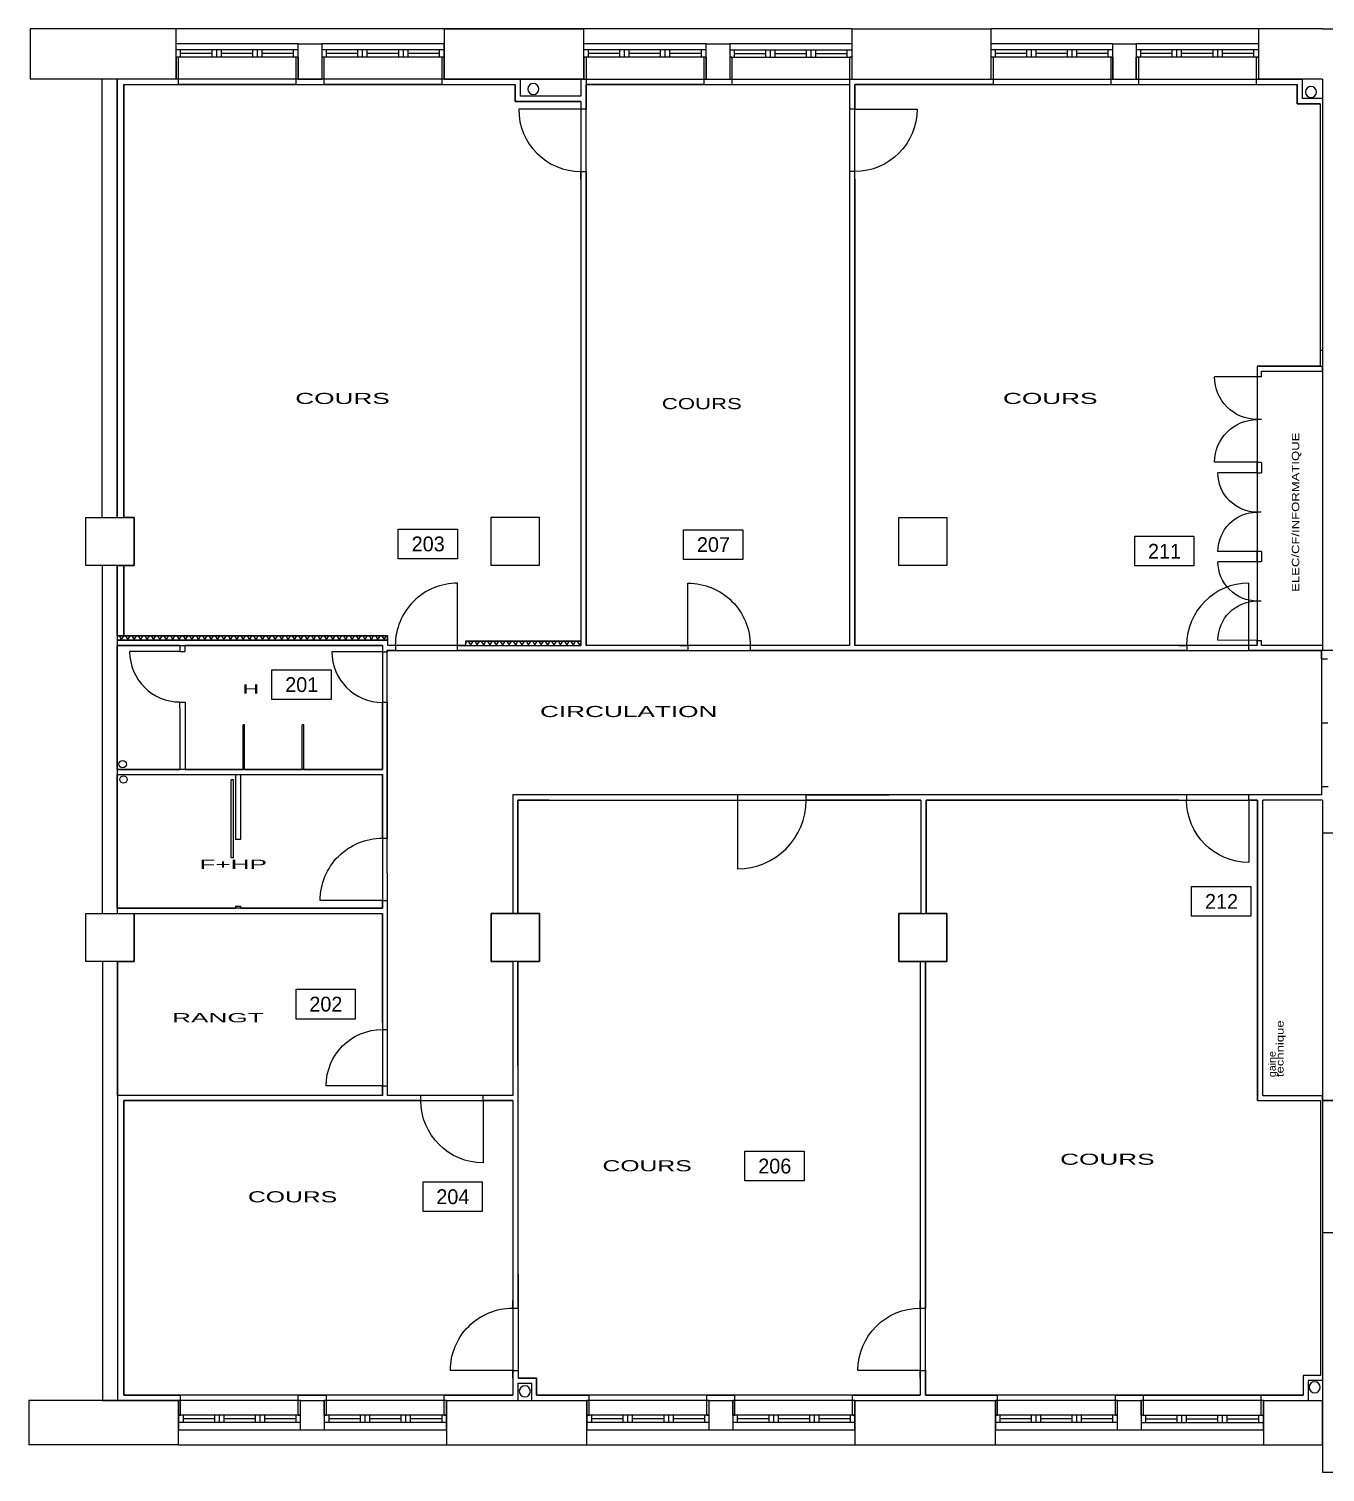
# Model space of a CAD drawing. Extents: x -18.1 to 35.5, y -12.6 to 10.4.
# Drawn here: x -18.14 to -0.62, y -11.55 to 7.95 of the extents above; entities that cross this region are included whole.
import ezdxf

# ---------------------------------------------------------------- set-up
doc = ezdxf.new("R2010")
doc.units = 0
doc.header["$MEASUREMENT"] = 0
doc.linetypes.add('TRAIT_PLEIN', pattern=[0])
for name, color, linetype in [('CLOIS', 2, 'TRAIT_PLEIN'), ('MURS', 7, 'TRAIT_PLEIN'), ('PORTE', 3, 'TRAIT_PLEIN'), ('SPACES', 140, 'TRAIT_PLEIN'), ('TEXTES', 6, 'TRAIT_PLEIN'), ('VITRE', 1, 'TRAIT_PLEIN')]:
    doc.layers.add(name, color=color, linetype=linetype)
doc.styles.get("Standard").update_dxf_attribs({"font": 'dxftool'})

msp = doc.modelspace()

# ---------------------------------------------------------------- linework, layer by layer
at = {"layer": 'CLOIS'}
for p, q in [((-16.122, 7.568), (-16.15, 7.568)), ((-16.15, 7.568), (-16.15, 7.27)), ((-16.122, 7.568), (-16.122, 7.198)), ((-14.502, 7.568), (-14.532, 7.568)), ((-14.532, 7.568), (-14.532, 7.198)), ((-14.502, 7.568), (-14.502, 7.27)), ((-14.15, 7.568), (-14.18, 7.568)), ((-14.18, 7.568), (-14.18, 7.27)), ((-14.15, 7.198), (-14.15, 7.568)), ((-12.53, 7.568), (-12.56, 7.568)), ((-12.56, 7.568), (-12.56, 7.198)), ((-12.53, 7.568), (-12.53, 7.27)), ((-10.61, 7.568), (-10.64, 7.568)), ((-10.64, 7.568), (-10.64, 7.27)), ((-10.61, 7.568), (-10.61, 7.269)), ((-8.99, 7.568), (-9.02, 7.568)), ((-9.02, 7.568), (-9.02, 7.198)), ((-8.99, 7.568), (-8.99, 7.27)), ((-8.639, 7.568), (-8.669, 7.568)), ((-8.669, 7.568), (-8.669, 7.27)), ((-8.639, 7.568), (-8.639, 7.198)), ((-7.019, 7.568), (-7.049, 7.568)), ((-7.049, 7.568), (-7.049, 7.268)), ((-7.019, 7.568), (-7.019, 7.27)), ((-5.112, 7.568), (-5.139, 7.568)), ((-5.139, 7.27), (-5.139, 7.568)), ((-5.112, 7.568), (-5.112, 7.198)), ((-3.522, 7.568), (-3.522, 7.198)), ((-3.522, 7.568), (-3.492, 7.568)), ((-3.492, 7.568), (-3.492, 7.27)), ((-3.146, 7.568), (-3.176, 7.568)), ((-3.176, 7.27), (-3.176, 7.568)), ((-3.176, 7.568), (-3.146, 7.568)), ((-3.146, 7.568), (-3.146, 7.198)), ((-1.556, 7.568), (-1.556, 7.198)), ((-1.556, 7.568), (-1.526, 7.568)), ((-1.526, 7.568), (-1.526, 7.27)), ((-16.949, 7.27), (-16.949, 1.35)), ((-16.15, 7.27), (-16.949, 7.27)), ((-14.502, 7.27), (-14.18, 7.27)), ((-12.53, 7.27), (-11.499, 7.27)), ((-11.499, 7.039), (-11.499, 7.27)), ((-10.68, 7.27), (-10.68, 7.039)), ((-10.68, 7.27), (-10.64, 7.27)), ((-10.61, 7.269), (-10.61, 6.969)), ((-8.99, 7.27), (-8.669, 7.27)), ((-7.049, 7.268), (-7.049, 6.864)), ((-7.019, 7.27), (-5.139, 7.27)), ((-3.492, 7.27), (-3.176, 7.27)), ((-1.526, 7.27), (-0.932, 7.27)), ((-0.932, 7.009), (-0.932, 7.27)), ((-16.859, 7.198), (-16.859, 1.35)), ((-16.859, 7.198), (-16.122, 7.198)), ((-14.532, 7.198), (-16.122, 7.198)), ((-14.532, 7.198), (-14.15, 7.198)), ((-12.56, 7.198), (-14.15, 7.198)), ((-12.56, 7.198), (-11.569, 7.198)), ((-11.569, 6.969), (-11.569, 7.198)), ((-10.68, 7.039), (-11.499, 7.039)), ((-9.02, 7.198), (-10.61, 7.198)), ((-9.02, 7.198), (-8.639, 7.198)), ((-8.639, 7.198), (-7.049, 7.198)), ((-5.112, 7.198), (-6.979, 7.198)), ((-6.979, 7.198), (-6.979, 6.969)), ((-5.112, 7.198), (-3.522, 7.198)), ((-3.522, 7.198), (-3.146, 7.198)), ((-3.146, 7.198), (-1.556, 7.198)), ((-1.556, 7.198), (-1.002, 7.198)), ((-1.002, 6.939), (-1.002, 7.198)), ((-10.68, 6.969), (-11.569, 6.969)), ((-10.68, 6.969), (-10.68, 6.969)), ((-10.68, 6.969), (-10.68, 6.864)), ((-10.61, 6.864), (-10.68, 6.864)), ((-10.61, 6.969), (-10.61, 6.864)), ((-6.979, 6.864), (-7.049, 6.864)), ((-6.979, 6.969), (-6.979, 6.864)), ((-0.69, 6.939), (-1.002, 6.939)), ((-0.659, 7.009), (-0.932, 7.009)), ((-0.69, 6.939), (-0.69, 3.609)), ((-0.659, 7.009), (-0.659, 3.609)), ((-10.68, 5.919), (-10.68, 6.024)), ((-10.68, 6.024), (-10.61, 6.024)), ((-10.68, 5.919), (-10.68, -0.383)), ((-10.61, 6.024), (-10.61, 3.373)), ((-7.049, 6.024), (-7.049, 3.373)), ((-6.979, 6.024), (-7.049, 6.024)), ((-6.979, 5.919), (-6.979, 6.024)), ((-6.979, 5.919), (-6.979, -0.38)), ((-0.69, 3.609), (-0.659, 3.609)), ((-10.61, 3.373), (-10.61, -0.38)), ((-7.049, 3.373), (-7.049, -0.38)), ((-1.543, 3.393), (-1.543, 3.249)), ((-1.543, 3.393), (-0.659, 3.393)), ((-1.484, 3.324), (-0.659, 3.324)), ((-1.484, 3.249), (-1.484, 3.324)), ((-0.659, 3.324), (-0.659, 3.393)), ((-1.484, 3.249), (-1.544, 3.249)), ((-1.484, 2.093), (-1.544, 2.093)), ((-1.544, 1.952), (-1.544, 2.093)), ((-1.544, 2.018), (-1.544, 2.092)), ((-1.544, 1.952), (-1.484, 1.952)), ((-1.484, 2.093), (-1.484, 1.952)), ((-16.949, 1.35), (-16.859, 1.35)), ((-1.544, 0.819), (-1.544, 0.887)), ((-1.544, 0.752), (-1.544, 0.887)), ((-1.484, 0.887), (-1.544, 0.887)), ((-1.484, 0.887), (-1.484, 0.752)), ((-16.949, -0.25), (-16.949, 0.7)), ((-16.949, 0.7), (-16.859, 0.7)), ((-16.859, 0.7), (-16.859, -0.25)), ((-1.544, 0.752), (-1.484, 0.752)), ((-16.949, -0.25), (-16.949, -0.31)), ((-16.949, -0.25), (-13.292, -0.25)), ((-16.949, -0.25), (-16.949, -0.31)), ((-16.949, -0.25), (-13.292, -0.25)), ((-16.859, -0.25), (-16.949, -0.25)), ((-16.949, -0.31), (-13.292, -0.31)), ((-16.949, -0.31), (-13.292, -0.31)), ((-16.948, -0.31), (-16.948, -0.38)), ((-13.29, -0.31), (-16.948, -0.31)), ((-16.098, -0.38), (-16.948, -0.38)), ((-16.882, -0.31), (-16.916, -0.25)), ((-16.882, -0.31), (-16.916, -0.25)), ((-16.893, -0.31), (-16.859, -0.25)), ((-16.893, -0.31), (-16.859, -0.25)), ((-16.795, -0.31), (-16.83, -0.25)), ((-16.795, -0.31), (-16.83, -0.25)), ((-16.807, -0.31), (-16.772, -0.25)), ((-16.807, -0.31), (-16.772, -0.25)), ((-16.709, -0.31), (-16.743, -0.25)), ((-16.709, -0.31), (-16.743, -0.25)), ((-16.72, -0.31), (-16.685, -0.25)), ((-16.72, -0.31), (-16.685, -0.25)), ((-16.622, -0.31), (-16.657, -0.25)), ((-16.622, -0.31), (-16.657, -0.25)), ((-16.633, -0.31), (-16.599, -0.25)), ((-16.633, -0.31), (-16.599, -0.25)), ((-16.535, -0.31), (-16.57, -0.25)), ((-16.535, -0.31), (-16.57, -0.25)), ((-16.547, -0.31), (-16.512, -0.25)), ((-16.547, -0.31), (-16.512, -0.25)), ((-16.449, -0.31), (-16.483, -0.25)), ((-16.449, -0.31), (-16.483, -0.25)), ((-16.46, -0.31), (-16.426, -0.25)), ((-16.46, -0.31), (-16.426, -0.25)), ((-16.362, -0.31), (-16.397, -0.25)), ((-16.362, -0.31), (-16.397, -0.25)), ((-16.374, -0.31), (-16.339, -0.25)), ((-16.374, -0.31), (-16.339, -0.25)), ((-16.276, -0.31), (-16.31, -0.25)), ((-16.276, -0.31), (-16.31, -0.25)), ((-16.287, -0.31), (-16.252, -0.25)), ((-16.287, -0.31), (-16.252, -0.25)), ((-16.189, -0.31), (-16.224, -0.25)), ((-16.189, -0.31), (-16.224, -0.25)), ((-16.2, -0.31), (-16.166, -0.25)), ((-16.2, -0.31), (-16.166, -0.25)), ((-16.102, -0.31), (-16.137, -0.25)), ((-16.102, -0.31), (-16.137, -0.25)), ((-16.114, -0.31), (-16.079, -0.25)), ((-16.114, -0.31), (-16.079, -0.25)), ((-16.098, -0.38), (-16.098, -0.38)), ((-16.098, -0.38), (-16.098, -0.464)), ((-16.016, -0.31), (-16.05, -0.25)), ((-16.016, -0.31), (-16.05, -0.25)), ((-13.362, -0.38), (-16.033, -0.38)), ((-16.033, -0.38), (-16.033, -0.464)), ((-16.028, -0.38), (-16.028, -0.38)), ((-16.027, -0.31), (-15.993, -0.25)), ((-16.027, -0.31), (-15.993, -0.25)), ((-15.929, -0.31), (-15.964, -0.25)), ((-15.929, -0.31), (-15.964, -0.25)), ((-15.941, -0.31), (-15.906, -0.25)), ((-15.941, -0.31), (-15.906, -0.25)), ((-15.843, -0.31), (-15.877, -0.25)), ((-15.843, -0.31), (-15.877, -0.25)), ((-15.854, -0.31), (-15.819, -0.25)), ((-15.854, -0.31), (-15.819, -0.25)), ((-15.756, -0.31), (-15.791, -0.25)), ((-15.756, -0.31), (-15.791, -0.25)), ((-15.767, -0.31), (-15.733, -0.25)), ((-15.767, -0.31), (-15.733, -0.25)), ((-15.669, -0.31), (-15.704, -0.25)), ((-15.669, -0.31), (-15.704, -0.25)), ((-15.681, -0.31), (-15.646, -0.25)), ((-15.681, -0.31), (-15.646, -0.25)), ((-15.583, -0.31), (-15.617, -0.25)), ((-15.583, -0.31), (-15.617, -0.25)), ((-15.594, -0.31), (-15.56, -0.25)), ((-15.594, -0.31), (-15.56, -0.25)), ((-15.496, -0.31), (-15.531, -0.25)), ((-15.496, -0.31), (-15.531, -0.25)), ((-15.508, -0.31), (-15.473, -0.25)), ((-15.508, -0.31), (-15.473, -0.25)), ((-15.41, -0.31), (-15.444, -0.25)), ((-15.41, -0.31), (-15.444, -0.25)), ((-15.421, -0.31), (-15.386, -0.25)), ((-15.421, -0.31), (-15.386, -0.25)), ((-15.323, -0.31), (-15.358, -0.25)), ((-15.323, -0.31), (-15.358, -0.25)), ((-15.334, -0.31), (-15.3, -0.25)), ((-15.334, -0.31), (-15.3, -0.25)), ((-15.236, -0.31), (-15.271, -0.25)), ((-15.236, -0.31), (-15.271, -0.25)), ((-15.248, -0.31), (-15.213, -0.25)), ((-15.248, -0.31), (-15.213, -0.25)), ((-15.15, -0.31), (-15.184, -0.25)), ((-15.15, -0.31), (-15.184, -0.25)), ((-15.161, -0.31), (-15.127, -0.25)), ((-15.161, -0.31), (-15.127, -0.25)), ((-15.063, -0.31), (-15.098, -0.25)), ((-15.063, -0.31), (-15.098, -0.25)), ((-15.075, -0.31), (-15.04, -0.25)), ((-15.075, -0.31), (-15.04, -0.25)), ((-14.976, -0.31), (-15.011, -0.25)), ((-14.976, -0.31), (-15.011, -0.25)), ((-14.988, -0.31), (-14.953, -0.25)), ((-14.988, -0.31), (-14.953, -0.25)), ((-14.89, -0.31), (-14.925, -0.25)), ((-14.89, -0.31), (-14.925, -0.25)), ((-14.901, -0.31), (-14.867, -0.25)), ((-14.901, -0.31), (-14.867, -0.25)), ((-14.803, -0.31), (-14.838, -0.25)), ((-14.803, -0.31), (-14.838, -0.25)), ((-14.815, -0.31), (-14.78, -0.25)), ((-14.815, -0.31), (-14.78, -0.25)), ((-14.717, -0.31), (-14.751, -0.25)), ((-14.717, -0.31), (-14.751, -0.25)), ((-14.728, -0.31), (-14.694, -0.25)), ((-14.728, -0.31), (-14.694, -0.25)), ((-14.63, -0.31), (-14.665, -0.25)), ((-14.63, -0.31), (-14.665, -0.25)), ((-14.642, -0.31), (-14.607, -0.25)), ((-14.642, -0.31), (-14.607, -0.25)), ((-14.543, -0.31), (-14.578, -0.25)), ((-14.543, -0.31), (-14.578, -0.25)), ((-14.555, -0.31), (-14.52, -0.25)), ((-14.555, -0.31), (-14.52, -0.25)), ((-14.457, -0.31), (-14.492, -0.25)), ((-14.457, -0.31), (-14.492, -0.25)), ((-14.468, -0.31), (-14.434, -0.25)), ((-14.37, -0.31), (-14.405, -0.25)), ((-14.37, -0.31), (-14.405, -0.25)), ((-14.382, -0.31), (-14.347, -0.25)), ((-14.284, -0.31), (-14.318, -0.25)), ((-14.284, -0.31), (-14.318, -0.25)), ((-14.295, -0.31), (-14.261, -0.25)), ((-14.197, -0.31), (-14.232, -0.25)), ((-14.197, -0.31), (-14.232, -0.25)), ((-14.209, -0.31), (-14.174, -0.25)), ((-14.11, -0.31), (-14.145, -0.25)), ((-14.11, -0.31), (-14.145, -0.25)), ((-14.122, -0.31), (-14.087, -0.25)), ((-14.024, -0.31), (-14.059, -0.25)), ((-14.024, -0.31), (-14.059, -0.25)), ((-14.035, -0.31), (-14.001, -0.25)), ((-13.937, -0.31), (-13.972, -0.25)), ((-13.937, -0.31), (-13.972, -0.25)), ((-13.949, -0.31), (-13.914, -0.25)), ((-13.851, -0.31), (-13.885, -0.25)), ((-13.851, -0.31), (-13.885, -0.25)), ((-13.862, -0.31), (-13.828, -0.25)), ((-13.764, -0.31), (-13.799, -0.25)), ((-13.764, -0.31), (-13.799, -0.25)), ((-13.776, -0.31), (-13.741, -0.25)), ((-13.677, -0.31), (-13.712, -0.25)), ((-13.677, -0.31), (-13.712, -0.25)), ((-13.689, -0.31), (-13.654, -0.25)), ((-13.591, -0.31), (-13.625, -0.25)), ((-13.591, -0.31), (-13.625, -0.25)), ((-13.602, -0.31), (-13.568, -0.25)), ((-13.504, -0.31), (-13.539, -0.25)), ((-13.504, -0.31), (-13.539, -0.25)), ((-13.516, -0.31), (-13.481, -0.25)), ((-13.418, -0.31), (-13.452, -0.25)), ((-13.418, -0.31), (-13.452, -0.25)), ((-13.429, -0.31), (-13.395, -0.25)), ((-13.331, -0.31), (-13.366, -0.25)), ((-13.331, -0.31), (-13.366, -0.25)), ((-13.362, -0.38), (-13.362, -0.38)), ((-13.362, -0.38), (-13.362, -0.465)), ((-13.343, -0.31), (-13.308, -0.25)), ((-13.292, -0.31), (-13.292, -0.25)), ((-13.292, -0.31), (-13.292, -0.25)), ((-13.29, -0.383), (-13.29, -0.31)), ((-13.187, -0.383), (-13.29, -0.383)), ((-13.187, -0.383), (-13.187, -0.45)), ((-12.347, -0.383), (-10.68, -0.383)), ((-12.347, -0.45), (-12.347, -0.383)), ((-12.242, -0.354), (-12.224, -0.323)), ((-12.242, -0.323), (-12.242, -0.383)), ((-12.242, -0.323), (-10.68, -0.323)), ((-12.163, -0.383), (-12.198, -0.323)), ((-12.172, -0.383), (-12.138, -0.323)), ((-12.076, -0.383), (-12.111, -0.323)), ((-12.086, -0.383), (-12.051, -0.323)), ((-11.99, -0.383), (-12.025, -0.323)), ((-11.999, -0.383), (-11.964, -0.323)), ((-11.903, -0.383), (-11.938, -0.323)), ((-11.912, -0.383), (-11.878, -0.323)), ((-11.817, -0.383), (-11.851, -0.323)), ((-11.826, -0.383), (-11.791, -0.323)), ((-11.73, -0.383), (-11.765, -0.323)), ((-11.739, -0.383), (-11.705, -0.323)), ((-11.643, -0.383), (-11.678, -0.323)), ((-11.653, -0.383), (-11.618, -0.323)), ((-11.557, -0.383), (-11.592, -0.323)), ((-11.566, -0.383), (-11.531, -0.323)), ((-11.47, -0.383), (-11.505, -0.323)), ((-11.479, -0.383), (-11.445, -0.323)), ((-11.384, -0.383), (-11.418, -0.323)), ((-11.393, -0.383), (-11.358, -0.323)), ((-11.297, -0.383), (-11.332, -0.323)), ((-11.306, -0.383), (-11.272, -0.323)), ((-11.21, -0.383), (-11.245, -0.323)), ((-11.22, -0.383), (-11.185, -0.323)), ((-11.124, -0.383), (-11.158, -0.323)), ((-11.133, -0.383), (-11.098, -0.323)), ((-11.037, -0.383), (-11.072, -0.323)), ((-11.046, -0.383), (-11.012, -0.323)), ((-10.951, -0.383), (-10.985, -0.323)), ((-10.96, -0.383), (-10.925, -0.323)), ((-10.864, -0.383), (-10.899, -0.323)), ((-10.873, -0.383), (-10.839, -0.323)), ((-10.777, -0.383), (-10.812, -0.323)), ((-10.787, -0.383), (-10.752, -0.323)), ((-10.691, -0.383), (-10.725, -0.323)), ((-10.7, -0.383), (-10.683, -0.354)), ((-9.339, -0.38), (-10.61, -0.38)), ((-9.339, -0.38), (-9.234, -0.38)), ((-9.234, -0.38), (-9.234, -0.45)), ((-8.289, -0.38), (-8.394, -0.38)), ((-8.394, -0.38), (-8.394, -0.45)), ((-7.049, -0.38), (-8.289, -0.38)), ((-2.6, -0.38), (-6.979, -0.38)), ((-2.6, -0.38), (-2.495, -0.38)), ((-2.495, -0.38), (-2.495, -0.45)), ((-1.655, -0.45), (-1.655, -0.38)), ((-1.55, -0.38), (-1.655, -0.38)), ((-1.544, -0.38), (-1.55, -0.38)), ((-1.544, -0.38), (-1.544, -0.313)), ((-1.544, -0.313), (-1.484, -0.313)), ((-1.484, -0.38), (-1.484, -0.313)), ((-0.659, -0.38), (-1.484, -0.38)), ((-0.659, -0.38), (-0.659, -0.45)), ((-16.098, -0.464), (-16.033, -0.464)), ((-13.362, -0.465), (-13.297, -0.465)), ((-13.187, -0.45), (-13.297, -0.45)), ((-13.297, -0.45), (-13.297, -0.465)), ((-13.292, -0.45), (-13.292, -0.45)), ((-9.234, -0.45), (-12.347, -0.45)), ((-2.495, -0.45), (-8.394, -0.45)), ((-0.659, -0.45), (-1.655, -0.45)), ((-0.675, -0.56), (-0.675, -0.45)), ((-0.675, -0.56), (-0.59, -0.56)), ((-0.659, -0.45), (-0.659, -0.45)), ((-0.59, -0.45), (-0.659, -0.45)), ((-16.098, -1.23), (-16.098, -1.145)), ((-16.098, -1.145), (-16.028, -1.145)), ((-16.028, -1.145), (-16.028, -2.055)), ((-13.362, -2.055), (-13.362, -1.149)), ((-13.362, -1.149), (-13.292, -1.149)), ((-13.292, -2.986), (-13.292, -1.149)), ((-16.098, -1.23), (-16.098, -2.055)), ((-15.225, -1.452), (-15.245, -1.452)), ((-15.245, -2.055), (-15.245, -1.452)), ((-15.225, -2.055), (-15.225, -1.452)), ((-14.425, -1.452), (-14.445, -1.452)), ((-14.445, -2.055), (-14.445, -1.452)), ((-14.425, -2.055), (-14.425, -1.452)), ((-16.949, -2.055), (-16.949, -2.125)), ((-16.949, -2.055), (-16.098, -2.055)), ((-16.949, -2.125), (-15.349, -2.125)), ((-16.028, -2.055), (-15.245, -2.055)), ((-15.349, -2.125), (-15.349, -3.001)), ((-15.279, -2.125), (-15.279, -3.001)), ((-15.279, -2.125), (-13.362, -2.125)), ((-15.225, -2.055), (-14.445, -2.055)), ((-14.425, -2.055), (-13.362, -2.055)), ((-13.362, -2.986), (-13.362, -2.125)), ((-0.67, -2.4), (-0.67, -2.292)), ((-0.585, -2.292), (-0.67, -2.292)), ((-11.532, -2.401), (-11.602, -2.401)), ((-11.602, -2.401), (-11.602, -4.002)), ((-11.532, -2.4), (-11.532, -2.401)), ((-11.114, -2.4), (-11.532, -2.4)), ((-11.114, -2.47), (-11.532, -2.47)), ((-11.532, -2.47), (-11.532, -4.002)), ((-8.566, -2.4), (-11.114, -2.4)), ((-11.114, -2.47), (-8.566, -2.47)), ((-8.566, -2.4), (-8.566, -2.47)), ((-7.636, -2.47), (-7.636, -2.4)), ((-7.636, -2.4), (-6.514, -2.4)), ((-6.086, -2.47), (-7.636, -2.47)), ((-2.495, -2.4), (-6.514, -2.4)), ((-6.086, -2.47), (-6.086, -4.002)), ((-2.6, -2.47), (-6.016, -2.47)), ((-6.016, -2.47), (-6.016, -4.002)), ((-2.6, -2.47), (-2.495, -2.47)), ((-2.495, -2.47), (-2.495, -2.4)), ((-0.67, -2.4), (-1.655, -2.4)), ((-1.655, -2.47), (-1.655, -2.4)), ((-1.55, -2.47), (-1.655, -2.47)), ((-1.537, -2.47), (-1.55, -2.47)), ((-1.537, -6.53), (-1.537, -2.47)), ((-0.659, -2.47), (-1.467, -2.47)), ((-1.467, -6.46), (-1.467, -2.47)), ((-0.659, -2.47), (-0.659, -2.91)), ((-0.659, -2.91), (-0.589, -2.91)), ((-15.279, -3.001), (-15.349, -3.001)), ((-13.362, -2.986), (-13.292, -2.986)), ((-13.362, -3.931), (-13.362, -3.826)), ((-13.362, -3.826), (-13.292, -3.826)), ((-13.292, -3.931), (-13.292, -3.826)), ((-16.948, -3.931), (-16.948, -4.001)), ((-16.948, -3.931), (-15.349, -3.931)), ((-16.948, -4.001), (-13.362, -4.001)), ((-15.349, -3.901), (-15.349, -3.931)), ((-15.349, -3.901), (-15.279, -3.901)), ((-15.279, -3.901), (-15.279, -3.931)), ((-15.279, -3.931), (-13.362, -3.931)), ((-13.362, -3.931), (-13.362, -3.931)), ((-13.362, -5.475), (-13.362, -4.001)), ((-13.292, -5.57), (-13.292, -3.931)), ((-11.532, -4.002), (-11.602, -4.002)), ((-6.086, -4.002), (-6.016, -4.002)), ((-11.602, -4.652), (-11.602, -6.46)), ((-11.532, -4.652), (-11.602, -4.652)), ((-11.532, -4.652), (-11.532, -6.53)), ((-6.095, -4.652), (-6.095, -6.53)), ((-6.095, -4.652), (-6.025, -4.652)), ((-6.025, -4.652), (-6.025, -9.335)), ((-13.362, -5.475), (-13.362, -5.57)), ((-13.362, -5.57), (-13.292, -5.57)), ((-13.362, -6.33), (-13.292, -6.33)), ((-13.362, -6.46), (-13.362, -6.33)), ((-13.292, -6.46), (-13.292, -6.33)), ((-16.944, -6.46), (-16.944, -6.53)), ((-13.362, -6.46), (-16.944, -6.46)), ((-16.944, -6.53), (-16.944, -10.58)), ((-16.859, -6.53), (-16.859, -10.51)), ((-12.947, -6.53), (-16.859, -6.53)), ((-12.842, -6.46), (-13.292, -6.46)), ((-12.843, -6.53), (-12.947, -6.53)), ((-12.842, -6.53), (-12.842, -6.46)), ((-11.602, -6.46), (-12.002, -6.46)), ((-12.002, -6.53), (-12.002, -6.46)), ((-11.897, -6.53), (-12.002, -6.53)), ((-11.602, -6.53), (-11.897, -6.53)), ((-11.602, -6.53), (-11.602, -9.23)), ((-11.532, -6.53), (-11.532, -9.335)), ((-6.095, -6.53), (-6.095, -9.23)), ((-1.537, -6.53), (-0.689, -6.53)), ((-1.467, -6.46), (-0.659, -6.46)), ((-0.689, -6.53), (-0.689, -10.243)), ((-0.659, -6.53), (-0.66, -10.313)), ((-0.659, -6.53), (-0.659, -6.46)), ((-0.659, -6.53), (-0.659, -6.53)), ((-11.602, -9.334), (-11.602, -9.23)), ((-11.602, -9.335), (-11.532, -9.335)), ((-6.095, -9.334), (-6.095, -9.23)), ((-6.095, -9.335), (-6.025, -9.335)), ((-11.602, -10.28), (-11.602, -10.175)), ((-11.602, -10.175), (-11.522, -10.175)), ((-11.602, -10.28), (-11.602, -10.51)), ((-11.522, -10.279), (-11.522, -10.175)), ((-11.522, -10.279), (-11.279, -10.279)), ((-11.279, -10.279), (-11.279, -10.51)), ((-6.095, -10.175), (-6.025, -10.175)), ((-6.095, -10.28), (-6.095, -10.175)), ((-6.095, -10.28), (-6.095, -10.51)), ((-6.025, -10.175), (-6.025, -10.51)), ((-0.689, -10.243), (-0.922, -10.243)), ((-0.922, -10.243), (-0.922, -10.51)), ((-0.66, -10.313), (-0.852, -10.313)), ((-0.852, -10.313), (-0.852, -10.58)), ((-16.859, -10.51), (-16.089, -10.51)), ((-16.089, -10.78), (-16.089, -10.51)), ((-14.499, -10.51), (-16.089, -10.51)), ((-14.499, -10.78), (-14.499, -10.51)), ((-14.499, -10.51), (-14.119, -10.51)), ((-14.119, -10.78), (-14.119, -10.51)), ((-12.529, -10.51), (-14.119, -10.51)), ((-12.529, -10.51), (-11.602, -10.51)), ((-12.529, -10.78), (-12.529, -10.51)), ((-11.532, -10.349), (-11.532, -10.58)), ((-11.532, -10.349), (-11.349, -10.349)), ((-11.349, -10.349), (-11.349, -10.58)), ((-11.279, -10.51), (-10.569, -10.51)), ((-10.569, -10.78), (-10.569, -10.51)), ((-8.979, -10.51), (-10.569, -10.51)), ((-8.979, -10.78), (-8.979, -10.51)), ((-8.979, -10.51), (-8.599, -10.51)), ((-8.599, -10.78), (-8.599, -10.51)), ((-7.009, -10.51), (-8.599, -10.51)), ((-7.009, -10.51), (-6.095, -10.51)), ((-7.009, -10.78), (-7.009, -10.51)), ((-6.025, -10.51), (-5.05, -10.51)), ((-5.05, -10.78), (-5.05, -10.51)), ((-3.459, -10.51), (-5.05, -10.51)), ((-3.459, -10.51), (-3.08, -10.51)), ((-3.459, -10.78), (-3.459, -10.51)), ((-3.08, -10.78), (-3.08, -10.51)), ((-3.08, -10.51), (-1.489, -10.51)), ((-1.489, -10.51), (-0.922, -10.51)), ((-1.489, -10.78), (-1.489, -10.51)), ((-16.944, -10.58), (-16.119, -10.58)), ((-16.119, -10.78), (-16.119, -10.58)), ((-14.469, -10.78), (-14.469, -10.58)), ((-14.469, -10.58), (-14.149, -10.58)), ((-14.149, -10.78), (-14.149, -10.58)), ((-12.499, -10.58), (-11.532, -10.58)), ((-12.499, -10.78), (-12.499, -10.58)), ((-11.349, -10.58), (-11.279, -10.58)), ((-11.279, -10.58), (-10.599, -10.58)), ((-10.599, -10.78), (-10.599, -10.58)), ((-8.949, -10.78), (-8.949, -10.58)), ((-8.949, -10.58), (-8.629, -10.58)), ((-8.629, -10.78), (-8.629, -10.58)), ((-6.979, -10.58), (-6.095, -10.58)), ((-6.979, -10.78), (-6.979, -10.58)), ((-6.095, -10.58), (-6.025, -10.58)), ((-6.023, -10.58), (-5.08, -10.58)), ((-5.08, -10.78), (-5.08, -10.58)), ((-3.429, -10.58), (-3.11, -10.58)), ((-3.429, -10.78), (-3.429, -10.58)), ((-3.11, -10.78), (-3.11, -10.58)), ((-1.459, -10.58), (-0.852, -10.58)), ((-1.459, -10.78), (-1.459, -10.58)), ((-16.119, -10.78), (-16.089, -10.78)), ((-14.499, -10.78), (-14.469, -10.78)), ((-14.149, -10.78), (-14.119, -10.78)), ((-12.529, -10.78), (-12.499, -10.78)), ((-10.599, -10.78), (-10.569, -10.78)), ((-8.979, -10.78), (-8.949, -10.78)), ((-8.629, -10.78), (-8.599, -10.78)), ((-7.009, -10.78), (-6.979, -10.78)), ((-5.08, -10.78), (-5.05, -10.78)), ((-3.459, -10.78), (-3.429, -10.78)), ((-3.11, -10.78), (-3.08, -10.78)), ((-1.489, -10.78), (-1.459, -10.78))]:
    msp.add_line(p, q, dxfattribs=at)
at = {"layer": 'MURS'}
for p, q in [((-18.121, 7.95), (-18.121, 7.27)), ((-16.15, 7.95), (-18.121, 7.95)), ((-16.15, 7.27), (-16.15, 7.95)), ((-12.53, 7.95), (-16.15, 7.95)), ((-12.53, 7.95), (-12.53, 7.27)), ((-10.64, 7.95), (-12.53, 7.95)), ((-12.53, 7.95), (-12.53, 7.95)), ((-12.53, 7.95), (-10.64, 7.95)), ((-10.64, 7.27), (-10.64, 7.95)), ((-7.019, 7.95), (-10.64, 7.95)), ((-7.019, 7.95), (-7.019, 7.27)), ((-7.019, 7.95), (-5.139, 7.95)), ((-5.139, 7.27), (-5.139, 7.95)), ((-1.526, 7.95), (-5.139, 7.95)), ((-1.526, 7.95), (-1.526, 7.27)), ((-0.659, 7.95), (-1.526, 7.95)), ((-0.659, 7.95), (-0.659, 7.95)), ((-0.659, 7.95), (1.501, 7.95)), ((-14.502, 7.748), (-16.15, 7.748)), ((-14.502, 7.748), (-14.18, 7.748)), ((-14.502, 7.27), (-14.502, 7.748)), ((-14.18, 7.748), (-14.18, 7.27)), ((-12.53, 7.748), (-14.18, 7.748)), ((-12.53, 7.748), (-12.53, 7.748)), ((-12.53, 7.27), (-12.53, 7.748)), ((-8.99, 7.748), (-10.64, 7.748)), ((-8.99, 7.748), (-8.669, 7.748)), ((-8.99, 7.27), (-8.99, 7.748)), ((-8.669, 7.748), (-8.669, 7.27)), ((-7.019, 7.748), (-8.669, 7.748)), ((-3.492, 7.748), (-5.139, 7.748)), ((-3.492, 7.748), (-3.176, 7.748)), ((-3.492, 7.27), (-3.492, 7.748)), ((-3.176, 7.748), (-3.176, 7.27)), ((-1.526, 7.748), (-3.176, 7.748)), ((-12.53, 7.27), (-18.121, 7.27)), ((-17.149, 1.35), (-17.149, 7.27)), ((-16.949, 1.35), (-16.949, 7.27)), ((-10.64, 7.27), (-12.53, 7.27)), ((-12.53, 7.27), (-7.019, 7.27)), ((-7.019, 7.27), (-1.526, 7.27)), ((-0.659, 7.27), (-1.526, 7.27)), ((-0.659, 7.27), (-0.659, -0.45)), ((-17.369, 0.7), (-17.369, 1.35)), ((-17.369, 1.35), (-16.719, 1.35)), ((-16.719, 1.35), (-16.719, 0.7)), ((-11.894, 0.701), (-11.894, 1.351)), ((-11.894, 1.351), (-11.244, 1.351)), ((-11.244, 1.351), (-11.244, 0.701)), ((-6.384, 0.7), (-6.384, 1.35)), ((-6.384, 1.35), (-5.734, 1.35)), ((-5.734, 1.35), (-5.734, 0.7)), ((-16.719, 0.7), (-17.369, 0.7)), ((-16.949, 0.7), (-17.149, 0.7)), ((-17.149, 0.7), (-17.149, -4.002)), ((-16.949, 0.7), (-16.949, -4.002)), ((-11.244, 0.701), (-11.894, 0.701)), ((-5.734, 0.7), (-6.384, 0.7)), ((0.071, -0.45), (-0.659, -0.45)), ((-0.659, -2.91), (-0.659, -6.53)), ((-0.659, -2.91), (0.071, -2.91)), ((-17.369, -4.652), (-17.369, -4.002)), ((-17.369, -4.002), (-16.719, -4.002)), ((-17.149, -4.002), (-16.949, -4.002)), ((-16.719, -4.002), (-16.719, -4.652)), ((-11.892, -4.652), (-11.892, -4.002)), ((-11.892, -4.002), (-11.242, -4.002)), ((-11.602, -4.002), (-11.532, -4.002)), ((-11.242, -4.002), (-11.242, -4.652)), ((-6.385, -4.652), (-6.385, -4.002)), ((-6.385, -4.002), (-5.735, -4.002)), ((-6.086, -4.002), (-6.016, -4.002)), ((-5.735, -4.002), (-5.735, -4.652)), ((-16.719, -4.652), (-17.369, -4.652)), ((-16.944, -4.652), (-17.144, -4.652)), ((-17.144, -4.652), (-17.144, -10.58)), ((-16.944, -4.652), (-16.944, -10.58)), ((-11.242, -4.652), (-11.892, -4.652)), ((-11.532, -4.652), (-11.602, -4.652)), ((-5.735, -4.652), (-6.385, -4.652)), ((-6.025, -4.652), (-6.095, -4.652)), ((0.071, -6.53), (-0.659, -6.53)), ((-0.659, -6.53), (-0.509, -6.53)), ((-0.659, -6.53), (-0.659, -8.31)), ((-0.659, -8.31), (-0.659, -10.75)), ((-0.659, -8.31), (0.071, -8.31)), ((-0.659, -8.31), (-0.509, -8.31)), ((-18.14, -10.58), (-18.14, -11.18)), ((-16.119, -10.58), (-18.14, -10.58)), ((-17.144, -10.58), (-16.944, -10.58)), ((-16.119, -11.18), (-16.119, -10.58)), ((-16.119, -10.58), (-16.119, -10.98)), ((-16.119, -10.58), (-16.119, -10.58)), ((-16.119, -10.58), (-16.119, -10.98)), ((-14.469, -10.58), (-16.119, -10.58)), ((-14.469, -10.58), (-14.149, -10.58)), ((-14.469, -10.98), (-14.469, -10.58)), ((-14.149, -10.58), (-14.149, -10.98)), ((-12.499, -10.58), (-14.149, -10.58)), ((-12.499, -10.58), (-12.499, -11.18)), ((-12.499, -10.58), (-10.599, -10.58)), ((-12.499, -10.98), (-12.499, -10.58)), ((-12.499, -10.58), (-12.499, -10.58)), ((-12.499, -10.98), (-12.499, -10.58)), ((-10.599, -10.58), (-10.599, -10.98)), ((-10.599, -10.58), (-10.599, -10.58)), ((-10.599, -10.58), (-10.599, -10.98)), ((-8.949, -10.58), (-10.599, -10.58)), ((-10.599, -11.18), (-10.599, -10.58)), ((-8.949, -10.58), (-8.629, -10.58)), ((-8.949, -10.98), (-8.949, -10.58)), ((-8.629, -10.58), (-8.629, -10.98)), ((-6.979, -10.58), (-8.629, -10.58)), ((-6.979, -10.98), (-6.979, -10.58)), ((-6.979, -10.58), (-6.979, -10.58)), ((-6.979, -10.98), (-6.979, -10.58)), ((-6.979, -10.58), (-6.979, -11.18)), ((-6.979, -10.58), (-5.079, -10.58)), ((-5.079, -10.58), (-5.079, -10.98)), ((-5.079, -10.58), (-5.079, -10.58)), ((-5.079, -10.58), (-5.079, -10.98)), ((-3.429, -10.58), (-5.079, -10.58)), ((-5.079, -11.18), (-5.079, -10.58)), ((-3.429, -10.58), (-3.109, -10.58)), ((-3.429, -10.98), (-3.429, -10.58)), ((-3.109, -10.58), (-3.109, -10.98)), ((-1.459, -10.58), (-3.109, -10.58)), ((-1.459, -10.98), (-1.459, -10.58)), ((-1.459, -10.58), (-1.459, -10.58)), ((-1.459, -10.98), (-1.459, -10.58)), ((-1.459, -10.58), (-1.459, -11.18)), ((-1.459, -10.58), (-0.659, -10.58)), ((-0.659, -11.18), (-0.659, -10.58)), ((-0.659, -10.75), (-0.659, -10.75)), ((-0.659, -10.75), (-0.659, -11.55)), ((-16.119, -10.98), (-16.119, -10.98)), ((-16.119, -10.98), (-14.469, -10.98)), ((-14.469, -10.98), (-14.149, -10.98)), ((-14.149, -10.98), (-12.499, -10.98)), ((-12.499, -10.98), (-12.499, -10.98)), ((-10.599, -10.98), (-10.599, -10.98)), ((-10.599, -10.98), (-8.949, -10.98)), ((-8.949, -10.98), (-8.629, -10.98)), ((-8.629, -10.98), (-6.979, -10.98)), ((-6.979, -10.98), (-6.979, -10.98)), ((-5.079, -10.98), (-5.079, -10.98)), ((-5.079, -10.98), (-3.429, -10.98)), ((-3.429, -10.98), (-3.109, -10.98)), ((-3.109, -10.98), (-1.459, -10.98)), ((-1.459, -10.98), (-1.459, -10.98)), ((-16.119, -11.18), (-18.14, -11.18)), ((-16.119, -11.18), (-12.499, -11.18)), ((-12.499, -11.18), (-10.599, -11.18)), ((-10.599, -11.18), (-6.979, -11.18)), ((-6.979, -11.18), (-5.079, -11.18)), ((-5.079, -11.18), (-1.459, -11.18)), ((-1.459, -11.18), (-0.659, -11.18)), ((-0.659, -11.55), (1.224, -11.55))]:
    msp.add_line(p, q, dxfattribs=at)
for centre, major_axis, start_param, end_param in [((-11.323, 7.137), (0.053, 0.053), 0.785398, 7.068583), ((-0.816, 7.097), (-0.053, 0.053), -0.785398, 5.497787), ((-16.873, -1.984), (-0.0354, 0.0354), -0.785398, 5.497787), ((-16.861, -2.191), (-0.0354, 0.0354), -0.785398, 5.497787), ((-0.765, -10.403), (0.053, 0.053), 0.785398, 7.068583), ((-11.438, -10.458), (0.053, 0.053), 0.785398, 7.068583)]:
    msp.add_ellipse(centre, major_axis=major_axis, ratio=1, start_param=start_param, end_param=end_param, dxfattribs=at)
at = {"layer": 'PORTE'}
for p, q in [((-10.68, 6.864), (-11.521, 6.864)), ((-6.979, 6.864), (-6.138, 6.864)), ((-1.541, 3.249), (-2.118, 3.249)), ((-1.484, 2.672), (-1.541, 2.672)), ((-1.544, 2.095), (-2.118, 2.095)), ((-1.544, 1.951), (-2.072, 1.951)), ((-1.488, 1.42), (-1.541, 1.42)), ((-1.544, 0.889), (-2.072, 0.889)), ((-1.544, 0.751), (-2.072, 0.751)), ((-12.347, -0.38), (-12.347, 0.461)), ((-9.234, -0.38), (-9.234, 0.461)), ((-1.655, -0.38), (-1.655, 0.461)), ((-1.488, 0.22), (-1.541, 0.22)), ((-1.544, -0.313), (-2.072, -0.311)), ((-16.098, -0.464), (-16.779, -0.464)), ((-13.362, -0.465), (-14.047, -0.465)), ((-0.674, -1.425), (-0.589, -1.425)), ((-15.377, -2.198), (-15.407, -2.198)), ((-15.407, -3.245), (-15.407, -2.198)), ((-15.377, -3.245), (-15.377, -2.198)), ((-8.566, -2.47), (-8.566, -3.4)), ((-1.655, -2.47), (-1.655, -3.311)), ((-15.407, -3.245), (-15.377, -3.245)), ((-13.362, -3.826), (-14.203, -3.826)), ((-13.362, -6.33), (-14.123, -6.33)), ((-12.002, -6.53), (-12.002, -7.371)), ((-11.602, -10.175), (-12.443, -10.175)), ((-6.095, -10.175), (-6.936, -10.175))]:
    msp.add_line(p, q, dxfattribs=at)
msp.add_arc((-8.566, -2.47), 0.93, 270, 0, dxfattribs=at)
for centre, major_axis, start_param, end_param in [((-10.68, 6.864), (0.595, 0.595), 2.356195, 3.926991), ((-12.347, -0.38), (0.595, 0.595), 0.785398, 2.356195), ((-1.655, -0.38), (-0.595, 0.595), -0.785398, 0.785398), ((-16.098, -0.464), (0.481, 0.481), 2.356195, 3.926991), ((-13.362, -0.465), (0.484, 0.484), 2.356195, 3.926991)]:
    msp.add_ellipse(centre, major_axis=major_axis, ratio=1, start_param=start_param, end_param=end_param, dxfattribs=at)
at = {"layer": 'PORTE', "extrusion": (0, 0, -1)}
for centre, major_axis, start_param, end_param in [((-6.979, 6.864), (-0.595, 0.595), 2.356195, 3.926991), ((-1.541, 3.249), (-0.408, 0.408), 3.926991, 5.497787), ((-1.541, 2.095), (0.408, 0.408), 3.926991, 5.497787), ((-1.541, 1.951), (0.376, 0.376), 2.356194, 3.926991), ((-1.541, 0.889), (0.376, 0.376), 3.926991, 5.497787), ((-1.541, 0.751), (0.376, 0.376), 2.356194, 3.926991), ((-9.234, -0.38), (-0.595, 0.595), 0.785398, 2.356195), ((-1.541, -0.311), (0.376, 0.376), 3.926991, 5.497787), ((-1.655, -2.47), (0.595, 0.595), 2.356195, 3.926991), ((-13.362, -3.826), (-0.595, 0.595), 5.497787, 7.068584), ((-13.362, -6.33), (0.538, 0.538), 3.926991, 5.497787), ((-12.002, -6.53), (-0.595, 0.595), 3.926991, 5.497787), ((-11.602, -10.175), (-0.595, 0.595), 5.497787, 7.068584), ((-6.095, -10.175), (0.595, 0.595), 3.926991, 5.497787)]:
    msp.add_ellipse(centre, major_axis=major_axis, ratio=1, start_param=start_param, end_param=end_param, dxfattribs=at)
at = {"layer": 'SPACES'}
for points in [[(-16.859, 7.198), (-11.569, 7.198), (-11.569, 6.969), (-10.68, 6.969), (-10.68, -0.323), (-12.242, -0.323), (-12.242, -0.383), (-13.29, -0.383), (-13.29, -0.25), (-16.859, -0.25), (-16.859, 0.7), (-16.719, 0.7), (-16.719, 1.35), (-16.859, 1.35), (-16.859, 7.198)], [(-10.61, 7.198), (-7.049, 7.198), (-7.049, -0.38), (-10.61, -0.38), (-10.61, 7.198)], [(-6.979, 7.198), (-1.002, 7.198), (-1.002, 6.939), (-0.69, 6.939), (-0.69, 3.393), (-1.543, 3.393), (-1.543, -0.38), (-6.979, -0.38), (-6.979, 7.198)], [(-16.948, -0.38), (-13.362, -0.38), (-13.362, -2.055), (-16.949, -2.055), (-16.948, -0.38)], [(-13.292, -6.46), (-13.297, -0.45), (-0.675, -0.45), (-0.675, -0.56), (-0.675, -2.4), (-11.602, -2.4), (-11.602, -4.002), (-11.892, -4.002), (-11.892, -4.652), (-11.602, -4.652), (-11.602, -6.46), (-13.292, -6.46)], [(-16.948, -3.931), (-16.948, -2.125), (-13.362, -2.125), (-13.362, -3.931), (-16.948, -3.931)], [(-11.532, -2.47), (-6.086, -2.47), (-6.086, -4.002), (-6.385, -4.002), (-6.385, -4.652), (-6.095, -4.652), (-6.095, -10.51), (-11.279, -10.51), (-11.279, -10.279), (-11.522, -10.279), (-11.532, -4.652), (-11.242, -4.652), (-11.242, -4.002), (-11.532, -4.002), (-11.532, -2.47)], [(-6.016, -2.47), (-1.537, -2.47), (-1.537, -6.53), (-0.689, -6.53), (-0.689, -10.243), (-0.922, -10.243), (-0.922, -10.51), (-6.025, -10.51), (-6.025, -4.652), (-5.735, -4.652), (-5.735, -4.002), (-6.016, -4.002), (-6.016, -2.47)], [(-16.719, -4.002), (-13.362, -4.002), (-13.362, -6.46), (-16.944, -6.46), (-16.944, -4.652), (-16.719, -4.652), (-16.719, -4.002)], [(-16.859, -6.53), (-11.602, -6.53), (-11.602, -10.51), (-16.859, -10.51), (-16.859, -6.53)]]:
    msp.add_lwpolyline(points, dxfattribs=at)
at = {"layer": 'TEXTES'}
for points in [[(-13.148, 1.192), (-12.349, 1.192), (-12.349, 0.79), (-13.148, 0.79)], [(-9.293, 1.183), (-8.494, 1.183), (-8.494, 0.781), (-9.293, 0.781)], [(-3.197, 1.094), (-2.398, 1.094), (-2.398, 0.693), (-3.197, 0.693)], [(-14.856, -0.709), (-14.057, -0.709), (-14.057, -1.111), (-14.856, -1.111)], [(-2.428, -3.637), (-1.629, -3.637), (-1.629, -4.038), (-2.428, -4.038)], [(-14.53, -5.026), (-13.732, -5.026), (-13.732, -5.428), (-14.53, -5.428)], [(-8.464, -7.214), (-7.666, -7.214), (-7.666, -7.616), (-8.464, -7.616)], [(-12.814, -7.628), (-12.016, -7.628), (-12.016, -8.03), (-12.814, -8.03)]]:
    msp.add_lwpolyline(points, close=True, dxfattribs=at)
at = {"layer": 'VITRE'}
for p, q in [((-14.502, 7.668), (-16.15, 7.668)), ((-16.09, 7.568), (-16.09, 7.668)), ((-15.665, 7.618), (-16.09, 7.618)), ((-15.665, 7.568), (-15.665, 7.668)), ((-15.602, 7.568), (-15.602, 7.668)), ((-15.539, 7.568), (-15.539, 7.668)), ((-15.115, 7.618), (-15.539, 7.618)), ((-15.115, 7.568), (-15.115, 7.668)), ((-15.052, 7.568), (-15.052, 7.668)), ((-14.989, 7.568), (-14.989, 7.668)), ((-14.565, 7.618), (-14.989, 7.618)), ((-14.565, 7.568), (-14.565, 7.668)), ((-12.53, 7.668), (-14.181, 7.668)), ((-14.118, 7.568), (-14.118, 7.668)), ((-13.693, 7.618), (-14.118, 7.618)), ((-13.693, 7.568), (-13.693, 7.668)), ((-13.63, 7.568), (-13.63, 7.668)), ((-13.567, 7.568), (-13.567, 7.668)), ((-13.143, 7.618), (-13.567, 7.618)), ((-13.143, 7.568), (-13.143, 7.668)), ((-13.08, 7.568), (-13.08, 7.668)), ((-13.017, 7.568), (-13.017, 7.668)), ((-12.593, 7.618), (-13.017, 7.618)), ((-12.593, 7.568), (-12.593, 7.668)), ((-8.99, 7.668), (-10.641, 7.668)), ((-10.578, 7.568), (-10.578, 7.668)), ((-10.153, 7.618), (-10.578, 7.618)), ((-10.153, 7.568), (-10.153, 7.668)), ((-10.09, 7.568), (-10.09, 7.668)), ((-10.027, 7.568), (-10.027, 7.668)), ((-9.603, 7.618), (-10.027, 7.618)), ((-9.603, 7.568), (-9.603, 7.668)), ((-9.54, 7.568), (-9.54, 7.668)), ((-9.477, 7.568), (-9.477, 7.668)), ((-9.053, 7.618), (-9.477, 7.618)), ((-9.053, 7.568), (-9.053, 7.668)), ((-8.67, 7.668), (-7.019, 7.668)), ((-8.607, 7.568), (-8.607, 7.668)), ((-8.607, 7.618), (-8.182, 7.618)), ((-8.182, 7.568), (-8.182, 7.668)), ((-8.119, 7.568), (-8.119, 7.668)), ((-8.056, 7.568), (-8.056, 7.668)), ((-8.056, 7.618), (-7.632, 7.618)), ((-7.632, 7.568), (-7.632, 7.668)), ((-7.569, 7.568), (-7.569, 7.668)), ((-7.506, 7.568), (-7.506, 7.668)), ((-7.506, 7.618), (-7.082, 7.618)), ((-7.082, 7.568), (-7.082, 7.668)), ((-3.492, 7.668), (-5.139, 7.668)), ((-5.079, 7.568), (-5.079, 7.668)), ((-4.655, 7.618), (-5.079, 7.618)), ((-4.655, 7.568), (-4.655, 7.668)), ((-4.592, 7.568), (-4.592, 7.668)), ((-4.529, 7.568), (-4.529, 7.668)), ((-4.104, 7.618), (-4.529, 7.618)), ((-4.104, 7.568), (-4.104, 7.668)), ((-4.041, 7.568), (-4.041, 7.668)), ((-3.979, 7.568), (-3.979, 7.668)), ((-3.554, 7.618), (-3.979, 7.618)), ((-3.554, 7.568), (-3.554, 7.668)), ((-1.526, 7.668), (-3.176, 7.668)), ((-3.113, 7.568), (-3.113, 7.668)), ((-2.689, 7.618), (-3.113, 7.618)), ((-2.689, 7.568), (-2.689, 7.668)), ((-2.626, 7.568), (-2.626, 7.668)), ((-2.563, 7.568), (-2.563, 7.668)), ((-2.139, 7.618), (-2.563, 7.618)), ((-2.139, 7.568), (-2.139, 7.668)), ((-2.076, 7.568), (-2.076, 7.668)), ((-2.013, 7.568), (-2.013, 7.668)), ((-1.588, 7.618), (-2.013, 7.618)), ((-1.588, 7.568), (-1.588, 7.668)), ((-14.502, 7.568), (-16.15, 7.568)), ((-12.53, 7.568), (-14.18, 7.568)), ((-8.99, 7.568), (-10.64, 7.568)), ((-8.669, 7.568), (-7.019, 7.568)), ((-3.492, 7.568), (-5.139, 7.568)), ((-1.526, 7.568), (-3.176, 7.568)), ((-14.469, -10.88), (-16.12, -10.88)), ((-14.469, -10.78), (-16.119, -10.78)), ((-16.057, -10.78), (-16.057, -10.88)), ((-15.632, -10.83), (-16.057, -10.83)), ((-15.632, -10.78), (-15.632, -10.88)), ((-15.569, -10.78), (-15.569, -10.88)), ((-15.506, -10.78), (-15.506, -10.88)), ((-15.082, -10.83), (-15.506, -10.83)), ((-15.082, -10.78), (-15.082, -10.88)), ((-15.019, -10.78), (-15.019, -10.88)), ((-14.956, -10.78), (-14.956, -10.88)), ((-14.532, -10.83), (-14.956, -10.83)), ((-14.532, -10.78), (-14.532, -10.88)), ((-12.499, -10.88), (-14.15, -10.88)), ((-12.499, -10.78), (-14.149, -10.78)), ((-14.087, -10.78), (-14.087, -10.88)), ((-13.662, -10.83), (-14.087, -10.83)), ((-13.662, -10.78), (-13.662, -10.88)), ((-13.599, -10.78), (-13.599, -10.88)), ((-13.536, -10.78), (-13.536, -10.88)), ((-13.112, -10.83), (-13.536, -10.83)), ((-13.112, -10.78), (-13.112, -10.88)), ((-13.049, -10.78), (-13.049, -10.88)), ((-12.986, -10.78), (-12.986, -10.88)), ((-12.562, -10.83), (-12.986, -10.83)), ((-12.562, -10.78), (-12.562, -10.88)), ((-8.949, -10.88), (-10.6, -10.88)), ((-8.949, -10.78), (-10.599, -10.78)), ((-10.537, -10.78), (-10.537, -10.88)), ((-10.112, -10.83), (-10.537, -10.83)), ((-10.112, -10.78), (-10.112, -10.88)), ((-10.049, -10.78), (-10.049, -10.88)), ((-9.986, -10.78), (-9.986, -10.88)), ((-9.562, -10.83), (-9.986, -10.83)), ((-9.562, -10.78), (-9.562, -10.88)), ((-9.499, -10.78), (-9.499, -10.88)), ((-9.436, -10.78), (-9.436, -10.88)), ((-9.012, -10.83), (-9.436, -10.83)), ((-9.012, -10.78), (-9.012, -10.88)), ((-6.979, -10.88), (-8.63, -10.88)), ((-6.979, -10.78), (-8.629, -10.78)), ((-8.567, -10.78), (-8.567, -10.88)), ((-8.142, -10.83), (-8.567, -10.83)), ((-8.142, -10.78), (-8.142, -10.88)), ((-8.079, -10.78), (-8.079, -10.88)), ((-8.016, -10.78), (-8.016, -10.88)), ((-7.592, -10.83), (-8.016, -10.83)), ((-7.592, -10.78), (-7.592, -10.88)), ((-7.529, -10.78), (-7.529, -10.88)), ((-7.466, -10.78), (-7.466, -10.88)), ((-7.042, -10.83), (-7.466, -10.83)), ((-7.042, -10.78), (-7.042, -10.88)), ((-3.429, -10.78), (-5.08, -10.78)), ((-3.429, -10.88), (-5.079, -10.88)), ((-5.017, -10.88), (-5.017, -10.78)), ((-4.592, -10.83), (-5.017, -10.83)), ((-4.592, -10.88), (-4.592, -10.78)), ((-4.529, -10.88), (-4.529, -10.78)), ((-4.466, -10.88), (-4.466, -10.78)), ((-4.042, -10.83), (-4.466, -10.83)), ((-4.042, -10.88), (-4.042, -10.78)), ((-3.979, -10.88), (-3.979, -10.78)), ((-3.916, -10.88), (-3.916, -10.78)), ((-3.492, -10.83), (-3.916, -10.83)), ((-3.492, -10.88), (-3.492, -10.78)), ((-3.11, -10.78), (-1.459, -10.78)), ((-3.109, -10.88), (-1.459, -10.88)), ((-3.047, -10.88), (-3.047, -10.78)), ((-3.047, -10.83), (-2.622, -10.83)), ((-2.622, -10.88), (-2.622, -10.78)), ((-2.559, -10.88), (-2.559, -10.78)), ((-2.496, -10.88), (-2.496, -10.78)), ((-2.496, -10.83), (-2.072, -10.83)), ((-2.072, -10.88), (-2.072, -10.78)), ((-2.009, -10.88), (-2.009, -10.78)), ((-1.946, -10.88), (-1.946, -10.78)), ((-1.946, -10.83), (-1.522, -10.83)), ((-1.522, -10.88), (-1.522, -10.78))]:
    msp.add_line(p, q, dxfattribs=at)

# ---------------------------------------------------------------- texts
at = {"layer": 'TEXTES'}
for s, height, width, p in [('COURS', 0.15, 1.762667, (-14.54, 2.882)), ('COURS', 0.15, 1.491487, (-9.587, 2.812)), ('COURS', 0.15, 1.762667, (-4.977, 2.882)), ('H', 0.125, 1.8508, (-15.252, -1.031)), ('CIRCULATION', 0.15, 1.762667, (-11.233, -1.348)), ('F+HP', 0.125, 2.1152, (-15.836, -3.401)), ('RANGT', 0.125, 2.1152, (-16.204, -5.473)), ('COURS', 0.15, 1.664741, (-10.389, -7.485)), ('COURS', 0.15, 1.762667, (-4.205, -7.397)), ('COURS', 0.15, 1.664741, (-15.18, -7.905))]:
    msp.add_text(s, height=height, dxfattribs=dict(at, width=width)).set_placement(p)
for s, width, p in [('ELEC/CF/INFORMATIQUE', 1.322, (-0.974, 0.344)), ('technique', 1.322, (-1.186, -6.213)), ('gaine           ', 1.074125, (-1.292, -6.213))]:
    msp.add_text(s, height=0.1, rotation=90, dxfattribs=dict(at, width=width)).set_placement(p)
at = {"layer": 'TEXTES', "char_height": 0.2, "width": 0.775, "attachment_point": 5}
for s, insert in [('203', (-12.744, 0.99)), ('207', (-8.89, 0.981)), ('211', (-2.794, 0.892)), ('201', (-14.453, -0.911)), ('212', (-2.024, -3.839)), ('202', (-14.127, -5.228)), ('206', (-8.061, -7.416)), ('204', (-12.411, -7.83))]:
    msp.add_mtext(s, dxfattribs=dict(at, insert=insert))

doc.saveas('drawing.dxf')
